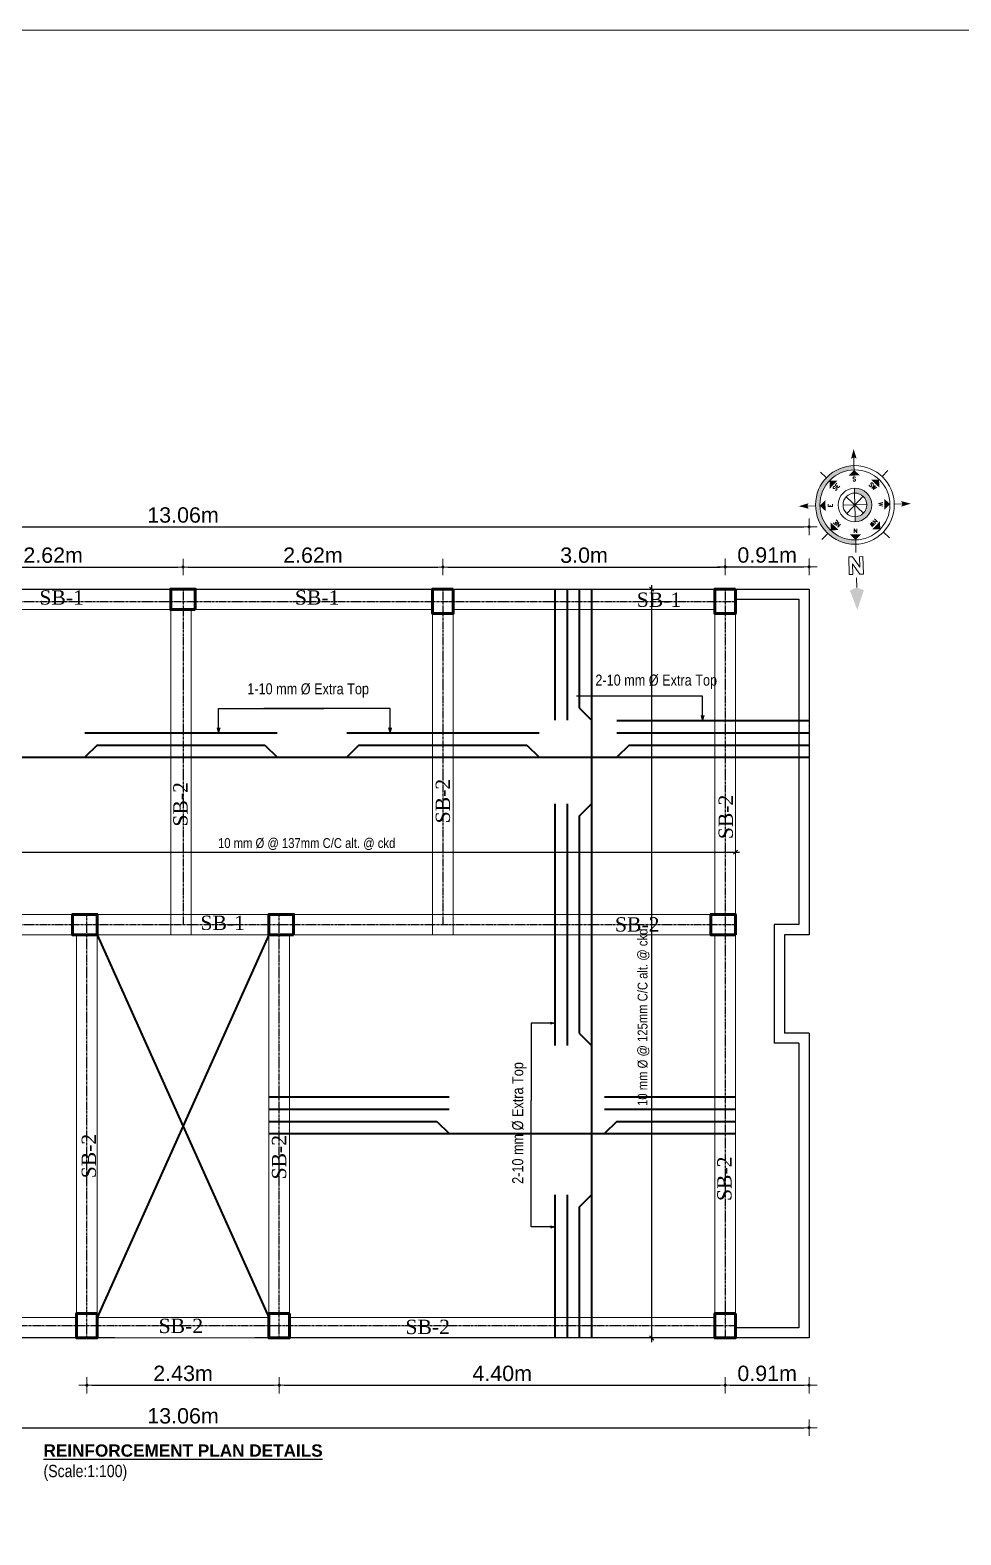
# Model space of a CAD drawing. Header units: inches. Extents: x -4010 to 92088, y -38563 to -1318.
# Drawn here: x 32239 to 32694, y -16629 to -15893 of the extents above; entities that cross this region are included whole.
import ezdxf
from ezdxf.enums import TextEntityAlignment as Align

# ---------------------------------------------------------------- set-up
doc = ezdxf.new("R2010")
doc.units = ezdxf.units.IN
doc.header["$MEASUREMENT"] = 0
doc.header["$PDMODE"] = 99
doc.linetypes.add('CENTER', pattern=[2, 1.25, -0.25, 0.25, -0.25])
for name, color, linetype, lineweight in [('1-FOUNDATION DIM', 31, 'Continuous', 5), ('BEAM', 7, 'Continuous', 13), ('Column', 2, 'Continuous', 50), ('DIM', 7, 'Continuous', 15), ('R0D', 1, 'Continuous', 35)]:
    doc.layers.add(name, color=color, linetype=linetype, lineweight=lineweight)
for name, color, linetype in [('Brick wall', 3, 'Continuous'), ('CAPTION', 7, 'Continuous'), ('TEX', 7, 'Continuous'), ('wall', 3, 'Continuous')]:
    doc.layers.add(name, color=color, linetype=linetype)
doc.layers.add('C. LINE', color=7, linetype='CENTER', lineweight=25, true_color=0xababab)
doc.styles.add('ARIAL', font='arial.ttf')
doc.styles.add('CAPTION', font='GOTHIC.TTF', dxfattribs={"height": 100})
doc.styles.add('ROMANS', font='romans')
doc.styles.get("Standard").update_dxf_attribs({"font": 'ARIALN.TTF'})
doc.dimstyles.new('3-8', dxfattribs={"dimscale": 1.25, "dimtxt": 6, "dimasz": 2, "dimexe": 0.18, "dimexo": 6, "dimgap": 0, "dimtad": 0, "dimdec": 0, "dimzin": 3, "dimdsep": 46, "dimlunit": 3, "dimtxsty": 'ARIAL', "dimblk": 'DD', "dimcen": 1, "dimse1": 1, "dimse2": 1, "dimclrd": 256, "dimclrt": 256, "dimadec": 0, "dimazin": 0, "dimtfac": 0.5, "dimtdec": 0, "dimtmove": 2, "dimatfit": 0, "dimfxl": 0.18, "dimtvp": 0.75, "dimfrac": 1, "dimtolj": 1, "dimtzin": 0, "dimarcsym": 0})
doc.dimstyles.new('_30', dxfattribs={"dimscale": 0.4, "dimtxt": 7, "dimasz": 5, "dimexe": 6, "dimexo": 2, "dimgap": 2, "dimtad": 1, "dimdec": 0, "dimzin": 3, "dimdsep": 46, "dimlunit": 3, "dimtxsty": 'Standard', "dimblk": 'OBLIQUE', "dimcen": 0, "dimdle": 5, "dimclrt": 7, "dimazin": 0, "dimtfac": 0.0375, "dimtdec": 0, "dimtofl": 0, "dimtmove": 0, "dimatfit": 3, "dimldrblk": 'OPEN30', "dimfxl": 6, "dimtvp": 0.8, "dimtolj": 1, "dimtzin": 0, "dimlwe": -1, "dimarcsym": 0})

# ---------------------------------------------------------------- blocks, each defined once
blk = doc.blocks.new('Anno_North_J_Metric')
at = {"linetype": 'ByBlock', "lineweight": -2}
h = blk.add_hatch(color=0, dxfattribs=at)
h.paths.add_polyline_path([(-4.17, 0), (-4.68, 0, 1), (4.68, 0), (4.17, 0, -1)])
h.paths.add_polyline_path([(1.41, 0), (2, 0, 1), (-2, 0), (-1.41, 0, -1)])
at = {"color": 0, "linetype": 'ByBlock', "lineweight": -2}
for p, q in [((0, 4.68), (0, 5.67)), ((-3.31, 3.31), (-4.01, 4.01)), ((3.31, 3.31), (4.01, 4.01)), ((-4.68, 0), (-5.67, 0)), ((-4.68, 0), (-4.17, 0)), ((-1.41, 0), (-2, 0)), ((-1.41, 0), (1.41, 0)), ((1.41, 0), (-1.41, 0)), ((-1, 1), (1, -1)), ((-1, -1), (1, 1)), ((1, -1), (-1, 1)), ((1, 1), (-1, -1)), ((0, 1.41), (0, -1.41)), ((0, -1.41), (0, 1.41)), ((1.41, 0), (2, 0)), ((4.68, 0), (4.17, 0)), ((4.68, 0), (5.67, 0)), ((6.17, 0.4), (6.17, 0.82)), ((6.17, 0.82), (8.27, 0.82)), ((7.43, 0.4), (6.17, 0.4)), ((6.17, -0.44), (7.43, 0.4)), ((8.27, 0.4), (7.01, -0.44)), ((8.27, 0.82), (8.27, 0.4)), ((8.67, 0), (9.83, 0)), ((6.17, -0.86), (6.17, -0.44)), ((8.27, -0.86), (6.17, -0.86)), ((7.01, -0.44), (8.27, -0.44)), ((8.27, -0.44), (8.27, -0.86)), ((-3.31, -3.31), (-4.01, -4.01)), ((3.31, -3.31), (4.01, -4.01)), ((0, -4.68), (0, -5.67))]:
    blk.add_line(p, q, dxfattribs=at)
for radius in [4.68, 4.17, 2, 1.41]:
    blk.add_circle((0, 0), radius, dxfattribs=at)
for points in [[(-0.33, 5.5), (0, 5.67), (0, 6.67)], [(0, 6.67), (0.33, 5.5), (0, 5.67)], [(0, 4.17), (0.67, 3.5), (-0.67, 3.5)], [(-2.95, 2.95), (-2, 2.95), (-2.95, 2)], [(2.95, 2.95), (2.95, 2), (2, 2.95)], [(-6.67, 0), (-5.5, 0.33), (-5.67, 0)], [(-5.5, -0.33), (-5.67, 0), (-6.67, 0)], [(-4.17, 0), (-3.5, 0.67), (-3.5, -0.67)], [(4.17, 0), (3.5, -0.67), (3.5, 0.67)], [(12.5, 0), (10.17, 0.83), (9.83, 0)], [(9.83, 0), (10.17, -0.83), (12.5, 0)], [(-2.95, -2.95), (-2.95, -2), (-2, -2.95)], [(0, -4.17), (-0.67, -3.5), (0.67, -3.5)], [(2.95, -2.95), (2, -2.95), (2.95, -2)], [(0, -6.67), (-0.33, -5.5), (0, -5.67)], [(0.33, -5.5), (0, -5.67), (0, -6.67)]]:
    blk.add_solid(points, dxfattribs=at)
at = {"color": 0, "linetype": 'ByBlock', "lineweight": -2, "style": 'ROMANS'}
for s, rotation, p in [('SW', 45, (-2, 2)), ('NW', 315, (2, 2)), ('S', 270, (-3.33, 0)), ('N', 270, (2.83, 0)), ('SE', 135, (-2, -2)), ('NE', 225, (2, -2)), ('E', 180, (0, -2.67))]:
    blk.add_text(s, height=0.5, rotation=rotation, dxfattribs=at).set_placement(p, align=Align.CENTER)
blk.add_text('W', height=0.5, dxfattribs=at).set_placement((0, 2.83), align=Align.CENTER)
blk = doc.blocks.new('_Oblique')
at = {"color": 0, "linetype": 'ByBlock', "lineweight": -2}
blk.add_line((-0.5, -0.5), (0.5, 0.5), dxfattribs=at)
blk = doc.blocks.new('*D476')
at = {"layer": 'Defpoints', "color": 0}
for p in [(32583.88, -16295.21), (32583.88, -16295.21), (32043.88, -16297.64)]:
    blk.add_point(p, dxfattribs=at)
at = {"layer": 'DIM', "color": 0, "lineweight": -2}
blk.add_line((32041.88, -16295.21), (32585.88, -16295.21), dxfattribs=at)
at = {"layer": 'DIM', "color": 0}
for p, q in [((32043.88, -16296.84), (32043.88, -16292.81)), ((32583.88, -16294.41), (32583.88, -16292.81))]:
    blk.add_line(p, q, dxfattribs=at)
at = {"layer": 'DIM', "color": 0, "lineweight": -2, "xscale": 2, "yscale": 2, "zscale": 2, "rotation": 180}
blk.add_blockref('_Oblique', (32043.88, -16295.21), dxfattribs=at)
at = {"layer": 'DIM', "color": 0, "lineweight": -2, "xscale": 2, "yscale": 2, "zscale": 2}
blk.add_blockref('_Oblique', (32583.88, -16295.21), dxfattribs=at)
at = {"layer": 'DIM', "color": 7, "insert": (32374.3, -16291.22), "char_height": 2.8, "attachment_point": 5}
blk.add_mtext('\\A1;{\\H1.714x;10 mm %%C @ 137mm C/C alt. @ ckd}', dxfattribs=at)
blk = doc.blocks.new('_Open30')
at = {"color": 0, "linetype": 'ByBlock', "lineweight": -2}
for p, q in [((-1, 0.27), (0, 0)), ((0, 0), (-1, -0.27)), ((0, 0), (-1, 0))]:
    blk.add_line(p, q, dxfattribs=at)
blk = doc.blocks.new('*D477')
at = {"layer": 'Defpoints', "color": 0}
for p in [(32532.85, -16166.61), (32542.95, -16166.61), (32542.95, -16532.61)]:
    blk.add_point(p, dxfattribs=at)
at = {"layer": 'DIM', "color": 0, "lineweight": -2}
blk.add_line((32542.95, -16534.61), (32542.95, -16164.61), dxfattribs=at)
at = {"layer": 'DIM', "color": 0}
for p, q in [((32533.65, -16166.61), (32545.35, -16166.61)), ((32542.15, -16532.61), (32540.55, -16532.61))]:
    blk.add_line(p, q, dxfattribs=at)
at = {"layer": 'DIM', "color": 0, "lineweight": -2, "xscale": 2, "yscale": 2, "zscale": 2}
for p, rotation in [((32542.95, -16166.61), 90), ((32542.95, -16532.61), 270)]:
    blk.add_blockref('_Oblique', p, dxfattribs=dict(at, rotation=rotation))
at = {"layer": 'DIM', "color": 7, "insert": (32538.96, -16375.88), "char_height": 2.8, "attachment_point": 5, "rotation": 90}
blk.add_mtext('\\A1;{\\H1.714x;10 mm %%C @ 125mm C/C alt. @ ckd}', dxfattribs=at)
blk = doc.blocks.new('DD')
for p, q in [((-1.6, 0), (1.6, 0)), ((0, 1.6), (0, -1.6))]:
    blk.add_line(p, q)
at = {"const_width": 0.3}
blk.add_lwpolyline([(-0.15, 0, 1), (0.15, 0, 1)], format="xyb", close=True, dxfattribs=at)
blk = doc.blocks.new('*D479')
at = {"layer": '1-FOUNDATION DIM', "lineweight": -2}
blk.add_line((32189.38, -16155.82), (32311.38, -16155.82), dxfattribs=at)
at = {"layer": 'Defpoints', "color": 0}
for p in [(32313.88, -16155.82), (32186.88, -16201.18), (32313.88, -16201.18)]:
    blk.add_point(p, dxfattribs=at)
at = {"layer": '1-FOUNDATION DIM', "lineweight": -2, "xscale": 2.5, "yscale": 2.5, "zscale": 2.5, "rotation": 180}
blk.add_blockref('DD', (32186.88, -16155.82), dxfattribs=at)
at = {"layer": '1-FOUNDATION DIM', "lineweight": -2, "xscale": 2.5, "yscale": 2.5, "zscale": 2.5}
blk.add_blockref('DD', (32313.88, -16155.82), dxfattribs=at)
at = {"layer": '1-FOUNDATION DIM', "insert": (32250.38, -16150.07), "char_height": 7.5, "attachment_point": 5, "style": 'ARIAL'}
blk.add_mtext('\\A1;2.62m', dxfattribs=at)
blk = doc.blocks.new('*D480')
at = {"layer": '1-FOUNDATION DIM', "lineweight": -2}
blk.add_line((32316.38, -16155.82), (32438.38, -16155.82), dxfattribs=at)
at = {"layer": 'Defpoints', "color": 0}
for p in [(32440.88, -16155.82), (32313.88, -16201.18), (32440.88, -16201.18)]:
    blk.add_point(p, dxfattribs=at)
at = {"layer": '1-FOUNDATION DIM', "lineweight": -2, "xscale": 2.5, "yscale": 2.5, "zscale": 2.5, "rotation": 180}
blk.add_blockref('DD', (32313.88, -16155.82), dxfattribs=at)
at = {"layer": '1-FOUNDATION DIM', "lineweight": -2, "xscale": 2.5, "yscale": 2.5, "zscale": 2.5}
blk.add_blockref('DD', (32440.88, -16155.82), dxfattribs=at)
at = {"layer": '1-FOUNDATION DIM', "insert": (32377.38, -16150.07), "char_height": 7.5, "attachment_point": 5, "style": 'ARIAL'}
blk.add_mtext('\\A1;2.62m', dxfattribs=at)
blk = doc.blocks.new('*D481')
at = {"layer": '1-FOUNDATION DIM', "lineweight": -2}
blk.add_line((32443.38, -16155.82), (32576.38, -16155.82), dxfattribs=at)
at = {"layer": 'Defpoints', "color": 0}
for p in [(32578.88, -16155.82), (32440.88, -16201.18), (32578.88, -16201.18)]:
    blk.add_point(p, dxfattribs=at)
at = {"layer": '1-FOUNDATION DIM', "lineweight": -2, "xscale": 2.5, "yscale": 2.5, "zscale": 2.5, "rotation": 180}
blk.add_blockref('DD', (32440.88, -16155.82), dxfattribs=at)
at = {"layer": '1-FOUNDATION DIM', "lineweight": -2, "xscale": 2.5, "yscale": 2.5, "zscale": 2.5}
blk.add_blockref('DD', (32578.88, -16155.82), dxfattribs=at)
at = {"layer": '1-FOUNDATION DIM', "insert": (32509.88, -16150.07), "char_height": 7.5, "attachment_point": 5, "style": 'ARIAL'}
blk.add_mtext('\\A1;3.0m', dxfattribs=at)
blk = doc.blocks.new('*D482')
at = {"layer": '1-FOUNDATION DIM', "lineweight": -2}
blk.add_line((32010.38, -16136.19), (32617.38, -16136.19), dxfattribs=at)
at = {"layer": 'Defpoints', "color": 0}
for p in [(32619.88, -16136.19), (32007.88, -16201.18), (32619.88, -16201.18)]:
    blk.add_point(p, dxfattribs=at)
at = {"layer": '1-FOUNDATION DIM', "lineweight": -2, "xscale": 2.5, "yscale": 2.5, "zscale": 2.5, "rotation": 180}
blk.add_blockref('DD', (32007.88, -16136.19), dxfattribs=at)
at = {"layer": '1-FOUNDATION DIM', "lineweight": -2, "xscale": 2.5, "yscale": 2.5, "zscale": 2.5}
blk.add_blockref('DD', (32619.88, -16136.19), dxfattribs=at)
at = {"layer": '1-FOUNDATION DIM', "insert": (32313.88, -16130.44), "char_height": 7.5, "attachment_point": 5, "style": 'ARIAL'}
blk.add_mtext('\\A1;13.06m', dxfattribs=at)
blk = doc.blocks.new('*D483')
at = {"layer": '1-FOUNDATION DIM', "lineweight": -2}
blk.add_line((32363.38, -16555.7), (32576.38, -16555.7), dxfattribs=at)
at = {"layer": 'Defpoints', "color": 0}
for p in [(32360.88, -16488.69), (32578.88, -16488.69), (32578.88, -16555.7)]:
    blk.add_point(p, dxfattribs=at)
at = {"layer": '1-FOUNDATION DIM', "lineweight": -2, "xscale": 2.5, "yscale": 2.5, "zscale": 2.5, "rotation": 180}
blk.add_blockref('DD', (32360.88, -16555.7), dxfattribs=at)
at = {"layer": '1-FOUNDATION DIM', "lineweight": -2, "xscale": 2.5, "yscale": 2.5, "zscale": 2.5}
blk.add_blockref('DD', (32578.88, -16555.7), dxfattribs=at)
at = {"layer": '1-FOUNDATION DIM', "insert": (32469.88, -16549.95), "char_height": 7.5, "attachment_point": 5, "style": 'ARIAL'}
blk.add_mtext('\\A1;4.40m', dxfattribs=at)
blk = doc.blocks.new('*D484')
at = {"layer": '1-FOUNDATION DIM', "lineweight": -2}
blk.add_line((32010.38, -16576.46), (32617.38, -16576.46), dxfattribs=at)
at = {"layer": 'Defpoints', "color": 0}
for p in [(32007.88, -16488.69), (32619.88, -16488.69), (32619.88, -16576.46)]:
    blk.add_point(p, dxfattribs=at)
at = {"layer": '1-FOUNDATION DIM', "lineweight": -2, "xscale": 2.5, "yscale": 2.5, "zscale": 2.5, "rotation": 180}
blk.add_blockref('DD', (32007.88, -16576.46), dxfattribs=at)
at = {"layer": '1-FOUNDATION DIM', "lineweight": -2, "xscale": 2.5, "yscale": 2.5, "zscale": 2.5}
blk.add_blockref('DD', (32619.88, -16576.46), dxfattribs=at)
at = {"layer": '1-FOUNDATION DIM', "insert": (32313.88, -16570.71), "char_height": 7.5, "attachment_point": 5, "style": 'ARIAL'}
blk.add_mtext('\\A1;13.06m', dxfattribs=at)
blk = doc.blocks.new('*D485')
at = {"layer": '1-FOUNDATION DIM', "lineweight": -2}
blk.add_line((32269.38, -16555.7), (32358.38, -16555.7), dxfattribs=at)
at = {"layer": 'Defpoints', "color": 0}
for p in [(32266.88, -16532.61), (32360.88, -16532.61), (32360.88, -16555.7)]:
    blk.add_point(p, dxfattribs=at)
at = {"layer": '1-FOUNDATION DIM', "lineweight": -2, "xscale": 2.5, "yscale": 2.5, "zscale": 2.5, "rotation": 180}
blk.add_blockref('DD', (32266.88, -16555.7), dxfattribs=at)
at = {"layer": '1-FOUNDATION DIM', "lineweight": -2, "xscale": 2.5, "yscale": 2.5, "zscale": 2.5}
blk.add_blockref('DD', (32360.88, -16555.7), dxfattribs=at)
at = {"layer": '1-FOUNDATION DIM', "insert": (32313.88, -16549.95), "char_height": 7.5, "attachment_point": 5, "style": 'ARIAL'}
blk.add_mtext('\\A1;2.43m', dxfattribs=at)
blk = doc.blocks.new('*D572')
at = {"layer": '1-FOUNDATION DIM', "lineweight": -2}
blk.add_line((32581.38, -16155.74), (32617.38, -16155.74), dxfattribs=at)
at = {"layer": 'Defpoints', "color": 0}
for p in [(32619.88, -16155.74), (32578.88, -16166.61), (32619.88, -16166.61)]:
    blk.add_point(p, dxfattribs=at)
at = {"layer": '1-FOUNDATION DIM', "lineweight": -2, "xscale": 2.5, "yscale": 2.5, "zscale": 2.5, "rotation": 180}
blk.add_blockref('DD', (32578.88, -16155.74), dxfattribs=at)
at = {"layer": '1-FOUNDATION DIM', "lineweight": -2, "xscale": 2.5, "yscale": 2.5, "zscale": 2.5}
blk.add_blockref('DD', (32619.88, -16155.74), dxfattribs=at)
at = {"layer": '1-FOUNDATION DIM', "insert": (32599.38, -16150), "char_height": 7.5, "attachment_point": 5, "style": 'ARIAL'}
blk.add_mtext('\\A1;0.91m', dxfattribs=at)
blk = doc.blocks.new('*D487')
at = {"layer": '1-FOUNDATION DIM', "lineweight": -2}
blk.add_line((32581.38, -16555.7), (32617.38, -16555.7), dxfattribs=at)
at = {"layer": 'Defpoints', "color": 0}
for p in [(32578.88, -16555.7), (32619.88, -16555.7), (32619.88, -16555.7)]:
    blk.add_point(p, dxfattribs=at)
at = {"layer": '1-FOUNDATION DIM', "lineweight": -2, "xscale": 2.5, "yscale": 2.5, "zscale": 2.5, "rotation": 180}
blk.add_blockref('DD', (32578.88, -16555.7), dxfattribs=at)
at = {"layer": '1-FOUNDATION DIM', "lineweight": -2, "xscale": 2.5, "yscale": 2.5, "zscale": 2.5}
blk.add_blockref('DD', (32619.88, -16555.7), dxfattribs=at)
at = {"layer": '1-FOUNDATION DIM', "insert": (32599.38, -16549.95), "char_height": 7.5, "attachment_point": 5, "style": 'ARIAL'}
blk.add_mtext('\\A1;0.91m', dxfattribs=at)

msp = doc.modelspace()

# ---------------------------------------------------------------- linework, layer by layer
at = {"layer": '1-FOUNDATION DIM'}
msp.add_lwpolyline([(28242.348, -15893.413), (37083.326, -15893.413), (37083.326, -17501.775), (28242.348, -17501.775)], close=True, dxfattribs=at)
at = {"layer": 'BEAM'}
for p, q in [((32573.881, -16166.608), (32053.881, -16166.608)), ((32435.881, -16176.608), (32191.881, -16176.608)), ((32307.881, -16176.608), (32307.881, -16335.608)), ((32317.881, -16176.608), (32317.881, -16335.608)), ((32435.881, -16178.608), (32435.881, -16335.608)), ((32573.881, -16176.608), (32445.881, -16176.608)), ((32445.881, -16178.608), (32445.881, -16335.608)), ((32573.881, -16325.608), (32573.881, -16178.608)), ((32583.881, -16520.608), (32583.881, -16178.608)), ((32055.881, -16325.608), (32571.881, -16325.608)), ((32055.881, -16335.608), (32571.881, -16335.608)), ((32261.881, -16520.608), (32261.881, -16335.608)), ((32271.881, -16520.608), (32271.881, -16335.608)), ((32355.881, -16520.608), (32355.881, -16335.608)), ((32365.881, -16520.608), (32365.881, -16335.608)), ((32573.881, -16520.608), (32573.881, -16335.608)), ((32053.881, -16522.608), (32261.881, -16522.608)), ((32271.881, -16522.608), (32355.881, -16522.608)), ((32365.881, -16522.608), (32573.881, -16522.608)), ((32053.881, -16532.608), (32573.881, -16532.608))]:
    msp.add_line(p, q, dxfattribs=at)
at = {"layer": 'Brick wall'}
for p, q in [((32007.881, -16166.608), (32619.881, -16166.608)), ((32583.881, -16171.608), (32614.881, -16171.608)), ((32614.881, -16171.608), (32614.881, -16330.608)), ((32619.881, -16166.608), (32619.881, -16335.608)), ((32271.881, -16330.608), (32271.881, -16335.608)), ((32602.881, -16330.608), (32602.881, -16388.608)), ((32614.881, -16330.608), (32602.881, -16330.608)), ((32607.881, -16335.608), (32607.881, -16383.608)), ((32619.881, -16335.608), (32607.881, -16335.608)), ((32619.881, -16383.608), (32607.881, -16383.608)), ((32619.881, -16383.608), (32619.881, -16532.608)), ((32614.881, -16388.608), (32602.881, -16388.608)), ((32614.881, -16388.608), (32614.881, -16527.608)), ((32280.534, -16532.608), (32007.881, -16532.608)), ((32619.881, -16532.608), (32348.98, -16532.608)), ((32614.881, -16527.608), (32583.881, -16527.608))]:
    msp.add_line(p, q, dxfattribs=at)
at = {"layer": 'C. LINE'}
for p, q in [((32313.881, -16166.608), (32313.881, -16330.608)), ((32440.881, -16166.608), (32440.881, -16330.608)), ((32578.881, -16166.608), (32578.881, -16532.608)), ((32043.881, -16172.608), (32583.881, -16172.608)), ((32266.881, -16532.608), (32266.881, -16325.608)), ((32360.881, -16532.608), (32360.881, -16325.608)), ((32043.881, -16330.608), (32583.881, -16330.608)), ((32583.881, -16526.608), (32043.881, -16526.608))]:
    msp.add_line(p, q, dxfattribs=at)
at = {"layer": 'Column'}
for points in [[(32319.881, -16176.608), (32319.881, -16166.608), (32307.881, -16166.608), (32307.881, -16176.608)], [(32445.881, -16166.608), (32435.881, -16166.608), (32435.881, -16178.608), (32445.881, -16178.608)], [(32583.881, -16166.608), (32573.881, -16166.608), (32573.881, -16178.608), (32583.881, -16178.608)], [(32271.881, -16335.608), (32271.881, -16325.608), (32259.881, -16325.608), (32259.881, -16335.608)], [(32367.881, -16335.608), (32367.881, -16325.608), (32355.881, -16325.608), (32355.881, -16335.608)], [(32583.881, -16335.608), (32583.881, -16325.608), (32571.881, -16325.608), (32571.881, -16335.608)], [(32271.881, -16520.608), (32261.881, -16520.608), (32261.881, -16532.608), (32271.881, -16532.608)], [(32365.881, -16520.608), (32355.881, -16520.608), (32355.881, -16532.608), (32365.881, -16532.608)], [(32583.881, -16520.608), (32573.881, -16520.608), (32573.881, -16532.608), (32583.881, -16532.608)]]:
    msp.add_lwpolyline(points, close=True, dxfattribs=at)
at = {"layer": 'R0D'}
for p, q in [((32495.568, -16166.608), (32495.568, -16230.608)), ((32501.568, -16166.608), (32501.568, -16230.608)), ((32507.568, -16166.608), (32507.568, -16224.608)), ((32513.568, -16166.608), (32513.568, -16532.608)), ((32507.568, -16224.608), (32513.568, -16230.608)), ((32525.881, -16230.834), (32619.881, -16230.834)), ((32265.881, -16236.834), (32359.881, -16236.834)), ((32393.881, -16236.834), (32487.881, -16236.834)), ((32525.881, -16236.834), (32619.881, -16236.834)), ((32271.881, -16242.834), (32265.881, -16248.834)), ((32271.881, -16242.834), (32353.881, -16242.834)), ((32353.881, -16242.834), (32359.881, -16248.834)), ((32399.881, -16242.834), (32393.881, -16248.834)), ((32399.881, -16242.834), (32481.881, -16242.834)), ((32481.881, -16242.834), (32487.881, -16248.834)), ((32531.881, -16242.834), (32525.881, -16248.834)), ((32531.881, -16242.834), (32619.881, -16242.834)), ((32007.881, -16248.834), (32619.881, -16248.834)), ((32495.568, -16271.608), (32495.568, -16389.608)), ((32501.568, -16271.608), (32501.568, -16389.608)), ((32507.568, -16277.608), (32513.568, -16271.608)), ((32507.568, -16277.608), (32507.568, -16383.608)), ((32271.881, -16335.608), (32355.881, -16522.608)), ((32355.881, -16335.608), (32271.881, -16522.608)), ((32507.568, -16383.608), (32513.568, -16389.608)), ((32355.881, -16414.749), (32443.881, -16414.749)), ((32519.881, -16414.749), (32583.881, -16414.749)), ((32355.881, -16420.749), (32443.881, -16420.749)), ((32519.881, -16420.749), (32583.881, -16420.749)), ((32355.881, -16426.749), (32437.881, -16426.749)), ((32437.881, -16426.749), (32443.881, -16432.749)), ((32525.881, -16426.749), (32519.881, -16432.749)), ((32525.881, -16426.749), (32583.881, -16426.749)), ((32355.881, -16432.749), (32583.881, -16432.749)), ((32495.568, -16462.608), (32495.568, -16532.608)), ((32501.568, -16462.608), (32501.568, -16532.608)), ((32507.568, -16468.608), (32513.568, -16462.608)), ((32507.568, -16468.608), (32507.568, -16532.608))]:
    msp.add_line(p, q, dxfattribs=at)

# ---------------------------------------------------------------- block references
at = {"layer": 'DIM', "ltscale": 500000, "xscale": 4.107415312456121, "yscale": 4.107415312457306, "zscale": 4.107415327752908, "rotation": 271.309834284907}
msp.add_blockref('Anno_North_J_Metric', (32642.264, -16125.474), dxfattribs=at)

# ---------------------------------------------------------------- texts
at = {"layer": 'CAPTION', "ltscale": 2, "char_height": 5.4, "attachment_point": 1}
for s, insert in [('2-10 mm %%C Extra Top', (32515.421, -16208.403)), ('1-10 mm %%C Extra Top', (32345.298, -16212.657))]:
    msp.add_mtext(s, dxfattribs=dict(at, insert=insert))
at = {"layer": 'CAPTION', "ltscale": 2, "insert": (32474.755, -16457.278), "char_height": 5.4, "attachment_point": 1, "rotation": 90}
msp.add_mtext('2-10 mm %%C Extra Top', dxfattribs=at)
at = {"layer": 'TEX', "char_height": 7, "attachment_point": 3, "style": 'CAPTION'}
for s, insert in [('{\\fTimes New Roman|b0|i0|c0|p18;SB-1}', (32265.408, -16167.2)), ('{\\fTimes New Roman|b0|i0|c0|p18;SB-1}', (32390.302, -16167.2)), ('{\\fTimes New Roman|b0|i0|c0|p18;SB-1}', (32557.376, -16168.297)), ('{\\fTimes New Roman|b0|i0|c0|p18;SB-1}', (32344.14, -16326.2)), ('{\\fTimes New Roman|b0|i0|c0|p18;SB-2}', (32546.731, -16326.978)), ('{\\fTimes New Roman|b0|i0|c0|p18;SB-2}', (32323.679, -16523.2)), ('{\\fTimes New Roman|b0|i0|c0|p18;SB-2}', (32444.346, -16523.69))]:
    msp.add_mtext(s, dxfattribs=dict(at, insert=insert))
at = {"layer": 'TEX', "char_height": 7, "attachment_point": 3, "rotation": 90, "style": 'CAPTION'}
for insert in [(32437.352, -16259.365), (32309.091, -16260.924), (32575.632, -16267.075), (32264.321, -16432.828), (32357.312, -16433.388), (32574.966, -16443.933)]:
    msp.add_mtext('{\\fTimes New Roman|b0|i0|c0|p18;SB-2}', dxfattribs=dict(at, insert=insert))
at = {"layer": 'wall', "color": 7, "lineweight": 25, "insert": (32245.695, -16593.534), "char_height": 6, "width": 253.13687, "attachment_point": 4}
msp.add_mtext('{\\fArial Rounded MT Bold|b0|i0|c0|p34;\\LREINFORCEMENT PLAN DETAILS\\P}(Scale:1:100)', dxfattribs=at)

# ---------------------------------------------------------------- dimensions: what is measured, and where the dimension line sits
at = {"layer": '1-FOUNDATION DIM'}
for base, p1, p2, text, picture, middle in [((32619.881, -16136.188), (32007.881, -16201.18), (32619.881, -16201.18), '13.06m', '*D482', (32313.881, -16130.44)), ((32313.881, -16155.816), (32186.881, -16201.18), (32313.881, -16201.18), '2.62m', '*D479', (32250.381, -16150.072)), ((32440.881, -16155.816), (32313.881, -16201.18), (32440.881, -16201.18), '2.62m', '*D480', (32377.381, -16150.072)), ((32578.881, -16155.816), (32440.881, -16201.18), (32578.881, -16201.18), '3.0m', '*D481', (32509.881, -16150.068)), ((32619.881, -16155.744), (32578.881, -16166.608), (32619.881, -16166.608), '0.91m', '*D572', (32599.381, -16150)), ((32619.881, -16576.455), (32007.881, -16488.694), (32619.881, -16488.694), '13.06m', '*D484', (32313.881, -16570.708)), ((32578.881, -16555.696), (32360.881, -16488.694), (32578.881, -16488.694), '4.40m', '*D483', (32469.881, -16549.952)), ((32360.881, -16555.696), (32266.881, -16532.608), (32360.881, -16532.608), '2.43m', '*D485', (32313.881, -16549.948)), ((32619.881, -16555.696), (32578.881, -16555.696), (32619.881, -16555.696), '0.91m', '*D487', (32599.381, -16549.952))]:
    dim = msp.add_linear_dim(base=base, p1=p1, p2=p2, text=text, dimstyle='3-8', dxfattribs=at)
    dim.commit()
    dim.dimension.update_dxf_attribs({"geometry": picture, "text_midpoint": middle})
at = {"layer": 'DIM'}
dim = msp.add_linear_dim(base=(32542.95, -16166.608), p1=(32542.95, -16532.608), p2=(32532.849, -16166.608), angle=90, text='{\\H1.714x;10 mm %%C @ 125mm C/C alt. @ ckd}', dimstyle='_30', dxfattribs=at)
dim.commit()
dim.dimension.update_dxf_attribs({"geometry": '*D477', "text_midpoint": (32542.95, -16375.884), "dimtype": 160})
dim = msp.add_linear_dim(base=(32583.881, -16295.21), p1=(32043.881, -16297.636), p2=(32583.881, -16295.21), text='{\\H1.714x;10 mm %%C @ 137mm C/C alt. @ ckd}', dimstyle='_30', dxfattribs=at)
dim.commit()
dim.dimension.update_dxf_attribs({"geometry": '*D476', "text_midpoint": (32374.296, -16295.21), "dimtype": 160})

# ---------------------------------------------------------------- leaders
for points in [[(32567.815, -16230.462), (32567.815, -16218.914), (32506.137, -16218.914)], [(32331.264, -16236.462), (32331.264, -16224.914), (32382.725, -16224.914)], [(32415.075, -16236.462), (32415.075, -16224.914), (32353.397, -16224.914)], [(32495.568, -16378.761), (32484.02, -16378.761), (32484.02, -16416.542)], [(32495.568, -16478.37), (32484.02, -16478.37), (32484.02, -16416.542)]]:
    msp.add_leader(points, dimstyle='_30', dxfattribs=at)

doc.saveas('drawing.dxf')
